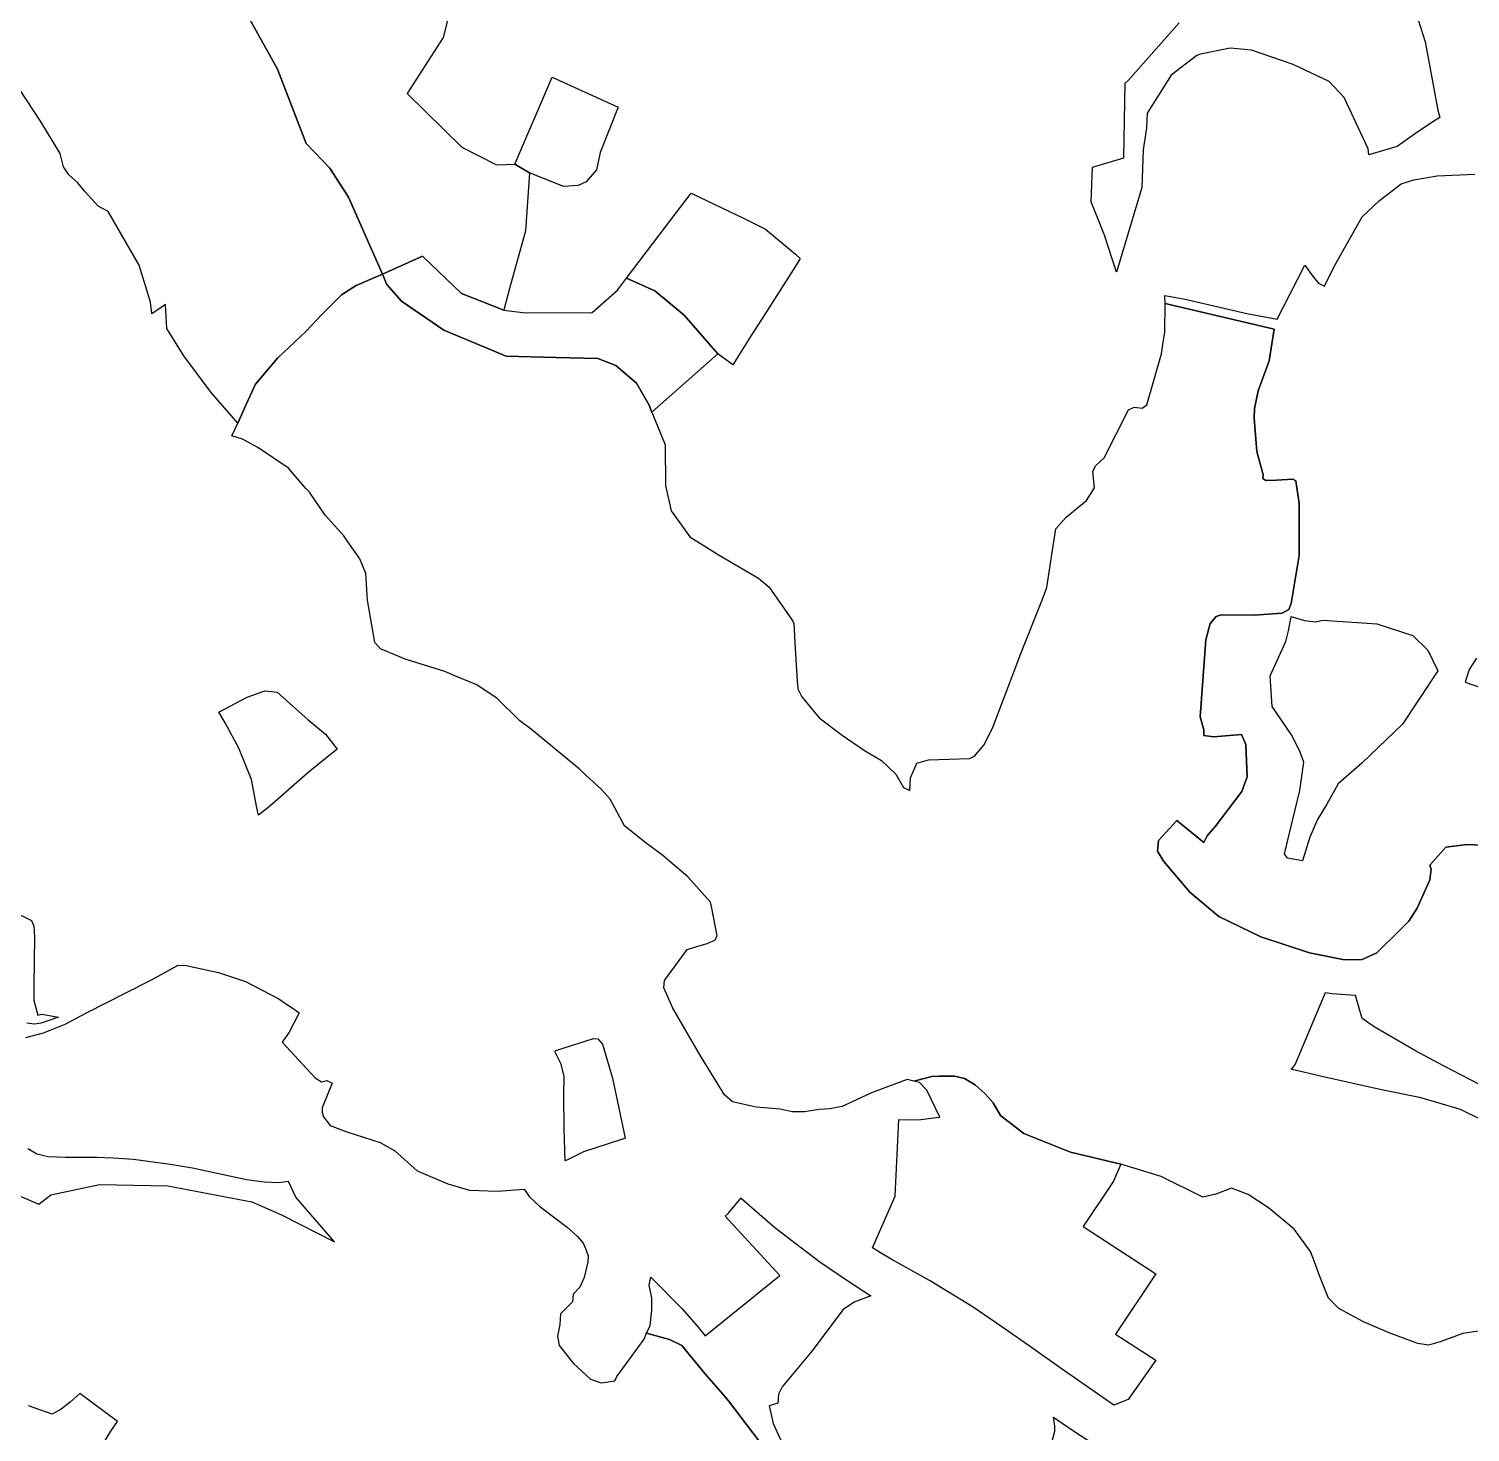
# Model space of a CAD drawing. Header units: millimetres. Extents: x 35444746 to 35449000, y 3482000 to 3488437.
# Drawn here: x 35447122.2 to 35447489.3, y 3485319.5 to 3485677 of the extents above; entities that cross this region are included whole.
import ezdxf

# ---------------------------------------------------------------- set-up
doc = ezdxf.new("R2010")
doc.units = ezdxf.units.MM
doc.layers.add('0203.02旱地整理', color=9, linetype='Continuous', true_color=0x808080)
doc.layers.add('0204.02水田整理', color=9, linetype='Continuous', true_color=0x808080)

msp = doc.modelspace()

# ---------------------------------------------------------------- linework, layer by layer
at = {"layer": '0203.02旱地整理', "color": 41}
for points in [[(35447474.334, 3485684.985), (35447477.883, 3485673.68), (35447481.086, 3485656.292), (35447481.591, 3485654.422), (35447479.852, 3485653.274), (35447475.415, 3485650.346), (35447470.73, 3485647.008), (35447463.512, 3485644.912), (35447463.334, 3485646.41), (35447457.237, 3485659.492), (35447453.397, 3485663.533), (35447444.221, 3485667.926), (35447433.646, 3485671.506), (35447428.23, 3485672.023), (35447420.669, 3485670.498), (35447419.683, 3485670.174), (35447413.174, 3485665.196), (35447407.054, 3485655.536), (35447406.872, 3485651.76), (35447406.025, 3485646.181), (35447405.653, 3485636.576), (35447399.232, 3485615.013), (35447396.19, 3485624.376), (35447392.825, 3485632.923), (35447393.106, 3485641.751), (35447401.096, 3485644.133), (35447401.427, 3485663.174), (35447402.166, 3485663.826), (35447415.242, 3485678.492)], [(35447474.334, 3485684.985), (35447477.883, 3485673.68), (35447481.086, 3485656.292), (35447481.591, 3485654.422), (35447479.852, 3485653.274), (35447475.415, 3485650.346), (35447470.73, 3485647.008), (35447463.512, 3485644.912), (35447463.334, 3485646.41), (35447457.237, 3485659.492), (35447453.397, 3485663.533), (35447444.221, 3485667.926), (35447433.646, 3485671.506), (35447428.23, 3485672.023), (35447420.669, 3485670.498), (35447419.683, 3485670.174), (35447413.174, 3485665.196), (35447407.054, 3485655.536), (35447406.872, 3485651.76), (35447406.025, 3485646.181), (35447405.653, 3485636.576), (35447399.232, 3485615.013), (35447396.19, 3485624.376), (35447392.825, 3485632.923), (35447393.106, 3485641.751), (35447401.096, 3485644.133), (35447401.427, 3485663.174), (35447402.166, 3485663.826), (35447415.242, 3485678.492)], [(35447228.949, 3485679.743), (35447227.702, 3485674.769), (35447218.576, 3485660.523), (35447232.486, 3485646.84), (35447241.276, 3485642.318), (35447245.995, 3485642.5), (35447249.669, 3485640.326), (35447248.659, 3485625.498), (35447244.612, 3485610.8), (35447243.191, 3485605.326), (35447232.406, 3485609.549), (35447222.464, 3485619.087), (35447212.222, 3485614.484), (35447203.615, 3485634.086), (35447198.883, 3485641.502), (35447192.831, 3485647.773), (35447185.522, 3485666.703), (35447178.349, 3485679.552)], [(35447228.949, 3485679.743), (35447227.702, 3485674.769), (35447218.576, 3485660.523), (35447232.486, 3485646.84), (35447241.276, 3485642.318), (35447245.995, 3485642.5), (35447249.669, 3485640.326), (35447248.659, 3485625.498), (35447244.612, 3485610.8), (35447243.191, 3485605.326), (35447232.406, 3485609.549), (35447222.464, 3485619.087), (35447212.222, 3485614.484), (35447203.615, 3485634.086), (35447198.883, 3485641.502), (35447192.831, 3485647.773), (35447185.522, 3485666.703), (35447178.349, 3485679.552)], [(35447493.946, 3485468.891), (35447488.546, 3485469.178), (35447483.138, 3485468.483), (35447479.068, 3485463.917), (35447479.411, 3485462.863), (35447479.24, 3485461.541), (35447479.063, 3485460.165), (35447475.815, 3485452.986), (35447473.737, 3485449.626), (35447471.681, 3485447.615), (35447465.52, 3485441.577), (35447461.83, 3485439.878), (35447457.313, 3485439.811), (35447448.401, 3485441.575), (35447436.04, 3485445.643), (35447425.341, 3485450.855), (35447417.922, 3485457.033), (35447411.299, 3485464.844), (35447409.675, 3485467.473), (35447409.96, 3485470.232), (35447414.628, 3485475.31), (35447421.462, 3485469.689), (35447422.368, 3485471.399), (35447424.421, 3485473.836), (35447431.126, 3485482.686), (35447432.531, 3485486.43), (35447432.166, 3485494.669), (35447431.043, 3485497.193), (35447423.938, 3485496.566), (35447421.488, 3485496.906), (35447421.496, 3485498.377), (35447420.533, 3485501.732), (35447422.024, 3485521.281), (35447423.134, 3485525.501), (35447424.639, 3485527.268), (35447425.891, 3485527.65), (35447434.291, 3485527.607), (35447441.427, 3485528.1), (35447443.146, 3485529.071), (35447443.704, 3485530.558), (35447445.766, 3485542.761), (35447445.752, 3485556.076), (35447444.883, 3485561.799), (35447444.15, 3485562.211), (35447439.983, 3485561.987), (35447437.287, 3485561.919), (35447436.554, 3485562.413), (35447436.559, 3485563.393), (35447434.956, 3485569.283), (35447434.264, 3485577.782), (35447434.416, 3485580.269), (35447435.337, 3485584.758), (35447438.155, 3485592.425), (35447439.36, 3485600.488), (35447411.608, 3485607.003), (35447411.542, 3485608.537), (35447411.52, 3485609.045), (35447416.688, 3485608.118), (35447432.435, 3485604.433), (35447440.146, 3485603.002), (35447443.543, 3485609.636), (35447447.252, 3485616.789), (35447449.369, 3485613.798), (35447450.721, 3485612.222), (35447452.183, 3485611.429), (35447454.648, 3485616.398), (35447461.797, 3485629.064), (35447466.215, 3485633.275), (35447471.773, 3485637.481), (35447474.954, 3485638.523), (35447480.903, 3485639.552), (35447490.486, 3485639.976)], [(35447493.946, 3485468.891), (35447488.546, 3485469.178), (35447483.138, 3485468.483), (35447479.068, 3485463.917), (35447479.411, 3485462.863), (35447479.24, 3485461.541), (35447479.063, 3485460.165), (35447475.815, 3485452.986), (35447473.737, 3485449.626), (35447471.681, 3485447.615), (35447465.52, 3485441.577), (35447461.83, 3485439.878), (35447457.313, 3485439.811), (35447448.401, 3485441.575), (35447436.04, 3485445.643), (35447425.341, 3485450.855), (35447417.922, 3485457.033), (35447411.299, 3485464.844), (35447409.675, 3485467.473), (35447409.96, 3485470.232), (35447414.628, 3485475.31), (35447421.462, 3485469.689), (35447422.368, 3485471.399), (35447424.421, 3485473.836), (35447431.126, 3485482.686), (35447432.531, 3485486.43), (35447432.166, 3485494.669), (35447431.043, 3485497.193), (35447423.938, 3485496.566), (35447421.488, 3485496.906), (35447421.496, 3485498.377), (35447420.533, 3485501.732), (35447422.024, 3485521.281), (35447423.134, 3485525.501), (35447424.639, 3485527.268), (35447425.891, 3485527.65), (35447434.291, 3485527.607), (35447441.427, 3485528.1), (35447443.146, 3485529.071), (35447443.704, 3485530.558), (35447445.766, 3485542.761), (35447445.752, 3485556.076), (35447444.883, 3485561.799), (35447444.15, 3485562.211), (35447439.983, 3485561.987), (35447437.287, 3485561.919), (35447436.554, 3485562.413), (35447436.559, 3485563.393), (35447434.956, 3485569.283), (35447434.264, 3485577.782), (35447434.416, 3485580.269), (35447435.337, 3485584.758), (35447438.155, 3485592.425), (35447439.36, 3485600.488), (35447411.608, 3485607.003), (35447411.542, 3485608.537), (35447411.52, 3485609.045), (35447416.688, 3485608.118), (35447432.435, 3485604.433), (35447440.146, 3485603.002), (35447443.543, 3485609.636), (35447447.252, 3485616.789), (35447449.369, 3485613.798), (35447450.721, 3485612.222), (35447452.183, 3485611.429), (35447454.648, 3485616.398), (35447461.797, 3485629.064), (35447466.215, 3485633.275), (35447471.773, 3485637.481), (35447474.954, 3485638.523), (35447480.903, 3485639.552), (35447490.486, 3485639.976)], [(35447490.967, 3485516.633), (35447489.064, 3485513.786), (35447488.058, 3485510.523), (35447498.576, 3485506.846)], [(35447490.967, 3485516.633), (35447489.064, 3485513.786), (35447488.058, 3485510.523), (35447498.576, 3485506.846)], [(35447118.335, 3485452.042), (35447122.825, 3485449.797), (35447123.47, 3485448.399), (35447123.614, 3485445.612), (35447123.439, 3485433.24), (35447123.411, 3485429.389), (35447124.448, 3485425.694), (35447125.491, 3485425.913), (35447129.715, 3485425.167), (35447125.28, 3485423.663), (35447123.624, 3485423.369), (35447121.69, 3485423.691)], [(35447118.335, 3485452.042), (35447122.825, 3485449.797), (35447123.47, 3485448.399), (35447123.614, 3485445.612), (35447123.439, 3485433.24), (35447123.411, 3485429.389), (35447124.448, 3485425.694), (35447125.491, 3485425.913), (35447129.715, 3485425.167), (35447125.28, 3485423.663), (35447123.624, 3485423.369), (35447121.69, 3485423.691)], [(35447308.237, 3485317.172), (35447300.362, 3485327.432), (35447298.418, 3485329.689), (35447294.313, 3485334.454), (35447288.485, 3485341.492), (35447285.333, 3485343.083), (35447279.546, 3485344.64), (35447280.407, 3485346.671), (35447280.847, 3485350.569), (35447280.863, 3485353.709), (35447280.153, 3485356.945), (35447280.644, 3485358.949), (35447288.617, 3485350.916), (35447292.631, 3485346.211), (35447294.483, 3485343.966), (35447313.471, 3485359.388), (35447299.523, 3485374.493), (35447300.304, 3485375.14), (35447303.589, 3485379.147), (35447303.74, 3485378.993), (35447312.22, 3485371.578), (35447323.686, 3485362.853), (35447330.529, 3485358.151), (35447336.626, 3485354.194), (35447332.397, 3485352.563), (35447329.51, 3485350.599), (35447321.727, 3485340.187), (35447314.043, 3485331.003), (35447313.131, 3485329.114), (35447312.958, 3485326.812), (35447310.723, 3485326.187), (35447311.775, 3485321.662), (35447315.036, 3485314.581)], [(35447308.237, 3485317.172), (35447300.362, 3485327.432), (35447298.418, 3485329.689), (35447294.313, 3485334.454), (35447288.485, 3485341.492), (35447285.333, 3485343.083), (35447279.546, 3485344.64), (35447280.407, 3485346.671), (35447280.847, 3485350.569), (35447280.863, 3485353.709), (35447280.153, 3485356.945), (35447280.644, 3485358.949), (35447288.617, 3485350.916), (35447292.631, 3485346.211), (35447294.483, 3485343.966), (35447313.471, 3485359.388), (35447299.523, 3485374.493), (35447300.304, 3485375.14), (35447303.589, 3485379.147), (35447303.74, 3485378.993), (35447312.22, 3485371.578), (35447323.686, 3485362.853), (35447330.529, 3485358.151), (35447336.626, 3485354.194), (35447332.397, 3485352.563), (35447329.51, 3485350.599), (35447321.727, 3485340.187), (35447314.043, 3485331.003), (35447313.131, 3485329.114), (35447312.958, 3485326.812), (35447310.723, 3485326.187), (35447311.775, 3485321.662), (35447315.036, 3485314.581)], [(35447382.706, 3485316.483), (35447383.494, 3485319.738), (35447383.561, 3485321.006), (35447383.159, 3485323.269), (35447386.773, 3485320.792), (35447397.974, 3485313.45)], [(35447382.706, 3485316.483), (35447383.494, 3485319.738), (35447383.561, 3485321.006), (35447383.159, 3485323.269), (35447386.773, 3485320.792), (35447397.974, 3485313.45)]]:
    msp.add_lwpolyline(points, dxfattribs=at)
for points in [[(35447255.494, 3485664.669), (35447272.279, 3485657.041), (35447267.701, 3485645.433), (35447266.81, 3485641.021), (35447264.107, 3485637.97), (35447262.102, 3485637.09), (35447258.339, 3485636.803), (35447249.669, 3485640.326), (35447245.995, 3485642.5)], [(35447255.494, 3485664.669), (35447272.279, 3485657.041), (35447267.701, 3485645.433), (35447266.81, 3485641.021), (35447264.107, 3485637.97), (35447262.102, 3485637.09), (35447258.339, 3485636.803), (35447249.669, 3485640.326), (35447245.995, 3485642.5)], [(35447290.879, 3485635.102), (35447304.349, 3485628.686), (35447309.825, 3485625.958), (35447317.496, 3485619.533), (35447318.684, 3485618.471), (35447317.426, 3485616.494), (35447310.328, 3485605.344), (35447306.198, 3485598.856), (35447301.504, 3485591.379), (35447297.667, 3485594.189), (35447289.096, 3485603.992), (35447281.657, 3485610.262), (35447274.444, 3485613.456), (35447282.745, 3485624.389)], [(35447290.879, 3485635.102), (35447304.349, 3485628.686), (35447309.825, 3485625.958), (35447317.496, 3485619.533), (35447318.684, 3485618.471), (35447317.426, 3485616.494), (35447310.328, 3485605.344), (35447306.198, 3485598.856), (35447301.504, 3485591.379), (35447297.667, 3485594.189), (35447289.096, 3485603.992), (35447281.657, 3485610.262), (35447274.444, 3485613.456), (35447282.745, 3485624.389)], [(35447212.222, 3485614.484), (35447222.464, 3485619.087), (35447232.406, 3485609.549), (35447243.191, 3485605.326), (35447248.671, 3485604.647), (35447265.688, 3485604.747), (35447272.099, 3485610.367), (35447274.444, 3485613.456), (35447281.657, 3485610.262), (35447289.096, 3485603.992), (35447297.667, 3485594.189), (35447280.891, 3485579.355), (35447280.186, 3485581.095), (35447276.922, 3485586.702), (35447271.679, 3485591.166), (35447267.081, 3485592.996), (35447256.391, 3485593.208), (35447243.798, 3485593.57), (35447227.845, 3485600.221), (35447217.135, 3485607.57), (35447213.375, 3485611.859)], [(35447212.222, 3485614.484), (35447222.464, 3485619.087), (35447232.406, 3485609.549), (35447243.191, 3485605.326), (35447248.671, 3485604.647), (35447265.688, 3485604.747), (35447272.099, 3485610.367), (35447274.444, 3485613.456), (35447281.657, 3485610.262), (35447289.096, 3485603.992), (35447297.667, 3485594.189), (35447280.891, 3485579.355), (35447280.186, 3485581.095), (35447276.922, 3485586.702), (35447271.679, 3485591.166), (35447267.081, 3485592.996), (35447256.391, 3485593.208), (35447243.798, 3485593.57), (35447227.845, 3485600.221), (35447217.135, 3485607.57), (35447213.375, 3485611.859)], [(35447443.07, 3485523.588), (35447443.729, 3485527.252), (35447447.158, 3485526.208), (35447449.968, 3485525.941), (35447451.764, 3485526.338), (35447465.555, 3485525.398), (35447474.742, 3485522.421), (35447478.556, 3485518.701), (35447481.079, 3485513.395), (35447472.068, 3485499.802), (35447461.745, 3485489.894), (35447455.714, 3485484.606), (35447452.827, 3485479.422), (35447450.437, 3485475.535), (35447448.45, 3485471.075), (35447446.614, 3485464.987), (35447442.795, 3485465.667), (35447442.072, 3485466.812), (35447445.938, 3485482.892), (35447446.969, 3485490.125), (35447446.013, 3485492.735), (35447444.011, 3485496.9), (35447438.861, 3485504.343), (35447438.351, 3485512.158), (35447442.405, 3485520.914)], [(35447443.07, 3485523.588), (35447443.729, 3485527.252), (35447447.158, 3485526.208), (35447449.968, 3485525.941), (35447451.764, 3485526.338), (35447465.555, 3485525.398), (35447474.742, 3485522.421), (35447478.556, 3485518.701), (35447481.079, 3485513.395), (35447472.068, 3485499.802), (35447461.745, 3485489.894), (35447455.714, 3485484.606), (35447452.827, 3485479.422), (35447450.437, 3485475.535), (35447448.45, 3485471.075), (35447446.614, 3485464.987), (35447442.795, 3485465.667), (35447442.072, 3485466.812), (35447445.938, 3485482.892), (35447446.969, 3485490.125), (35447446.013, 3485492.735), (35447444.011, 3485496.9), (35447438.861, 3485504.343), (35447438.351, 3485512.158), (35447442.405, 3485520.914)], [(35447171.936, 3485500.592), (35447170.58, 3485502.863), (35447177.771, 3485506.688), (35447182.32, 3485508.299), (35447185.438, 3485507.986), (35447193.327, 3485500.97), (35447197.735, 3485497.317), (35447200.694, 3485493.432), (35447193.273, 3485487.394), (35447183.458, 3485478.823), (35447180.652, 3485476.619), (35447180.284, 3485478.531), (35447178.894, 3485485.76), (35447175.676, 3485493.732), (35447172.2, 3485500.149)], [(35447171.936, 3485500.592), (35447170.58, 3485502.863), (35447177.771, 3485506.688), (35447182.32, 3485508.299), (35447185.438, 3485507.986), (35447193.327, 3485500.97), (35447197.735, 3485497.317), (35447200.694, 3485493.432), (35447193.273, 3485487.394), (35447183.458, 3485478.823), (35447180.652, 3485476.619), (35447180.284, 3485478.531), (35447178.894, 3485485.76), (35447175.676, 3485493.732), (35447172.2, 3485500.149)], [(35447260.056, 3485389.156), (35447259.575, 3485388.913), (35447258.813, 3485388.586), (35447258.495, 3485396.73), (35447258.476, 3485405.184), (35447258.513, 3485410.108), (35447257.798, 3485413.232), (35447256.18, 3485416.444), (35447256.379, 3485416.66), (35447266.01, 3485419.709), (35447267.078, 3485419.701), (35447268.299, 3485418.295), (35447270.883, 3485409.67), (35447274.11, 3485394.336), (35447273.412, 3485394.075), (35447263.474, 3485390.879)], [(35447260.056, 3485389.156), (35447259.575, 3485388.913), (35447258.813, 3485388.586), (35447258.495, 3485396.73), (35447258.476, 3485405.184), (35447258.513, 3485410.108), (35447257.798, 3485413.232), (35447256.18, 3485416.444), (35447256.379, 3485416.66), (35447266.01, 3485419.709), (35447267.078, 3485419.701), (35447268.299, 3485418.295), (35447270.883, 3485409.67), (35447274.11, 3485394.336), (35447273.412, 3485394.075), (35447263.474, 3485390.879)], [(35447347.569, 3485408.909), (35447352.215, 3485410.046), (35447354.075, 3485410.136), (35447357.938, 3485410.117), (35447360.484, 3485409.528), (35447363.271, 3485407.952), (35447365.772, 3485405.656), (35447367.815, 3485403.345), (35447369.689, 3485400.13), (35447370.477, 3485399.518), (35447375.626, 3485395.519), (35447387.515, 3485390.776), (35447400.363, 3485387.728), (35447398.467, 3485383.43), (35447390.736, 3485371.856), (35447409.242, 3485359.782), (35447398.974, 3485344.388), (35447409.242, 3485337.802), (35447402.225, 3485327.796), (35447398.531, 3485326.351), (35447397.684, 3485326.94), (35447384.925, 3485335.852), (35447376.73, 3485341.638), (35447369.996, 3485346.257), (35447362.741, 3485351.301), (35447351.571, 3485358.08), (35447341.808, 3485363.499), (35447339.111, 3485365.144), (35447337.089, 3485366.432), (35447342.855, 3485379.612), (35447343.777, 3485399.141), (35447348.74, 3485399.028), (35447354.077, 3485399.739), (35447354.229, 3485399.731), (35447350.953, 3485406.572), (35447349.073, 3485408.554)], [(35447347.569, 3485408.909), (35447352.215, 3485410.046), (35447354.075, 3485410.136), (35447357.938, 3485410.117), (35447360.484, 3485409.528), (35447363.271, 3485407.952), (35447365.772, 3485405.656), (35447367.815, 3485403.345), (35447369.689, 3485400.13), (35447370.477, 3485399.518), (35447375.626, 3485395.519), (35447387.515, 3485390.776), (35447400.363, 3485387.728), (35447398.467, 3485383.43), (35447390.736, 3485371.856), (35447409.242, 3485359.782), (35447398.974, 3485344.388), (35447409.242, 3485337.802), (35447402.225, 3485327.796), (35447398.531, 3485326.351), (35447397.684, 3485326.94), (35447384.925, 3485335.852), (35447376.73, 3485341.638), (35447369.996, 3485346.257), (35447362.741, 3485351.301), (35447351.571, 3485358.08), (35447341.808, 3485363.499), (35447339.111, 3485365.144), (35447337.089, 3485366.432), (35447342.855, 3485379.612), (35447343.777, 3485399.141), (35447348.74, 3485399.028), (35447354.077, 3485399.739), (35447354.229, 3485399.731), (35447350.953, 3485406.572), (35447349.073, 3485408.554)]]:
    msp.add_lwpolyline(points, close=True, dxfattribs=at)
at = {"layer": '0204.02水田整理', "color": 51}
for points in [[(35447178.349, 3485679.552), (35447185.522, 3485666.703), (35447192.831, 3485647.773), (35447198.883, 3485641.502), (35447203.615, 3485634.086), (35447212.222, 3485614.484), (35447205.508, 3485611.57), (35447201.787, 3485609.196), (35447196.818, 3485604.189), (35447192.708, 3485599.908), (35447185.507, 3485593.099), (35447179.873, 3485586.448), (35447177.458, 3485581.101), (35447175.378, 3485576.536), (35447168.595, 3485584.296), (35447161.658, 3485593.658), (35447157.317, 3485600.66), (35447157.006, 3485606.758), (35447153.497, 3485604.343), (35447153.187, 3485607.304), (35447150.289, 3485616.773), (35447142.398, 3485630.448), (35447139.86, 3485631.779), (35447136.505, 3485635.459), (35447134.545, 3485637.833), (35447132.341, 3485639.817), (35447130.955, 3485641.857), (35447130.156, 3485645.226), (35447125.285, 3485653.216), (35447117.972, 3485664.34)], [(35447491.967, 3485345.287), (35447487.467, 3485344.567), (35447481.67, 3485342.441), (35447478.69, 3485341.627), (35447475.963, 3485342.052), (35447475.732, 3485342.137), (35447468.722, 3485344.721), (35447462.116, 3485347.561), (35447455.844, 3485350.978), (35447453.271, 3485353.557), (35447451.061, 3485359.106), (35447449.668, 3485362.853), (35447448.69, 3485365.483), (35447444.496, 3485371.206), (35447437.971, 3485376.604), (35447432.778, 3485380.015), (35447428.568, 3485381.603), (35447424.528, 3485380.074), (35447421.249, 3485379.293), (35447410.588, 3485384.609), (35447400.363, 3485387.728), (35447387.515, 3485390.776), (35447375.626, 3485395.519), (35447370.477, 3485399.518), (35447369.689, 3485400.13), (35447367.815, 3485403.345), (35447365.772, 3485405.656), (35447363.271, 3485407.952), (35447360.484, 3485409.528), (35447357.938, 3485410.117), (35447354.075, 3485410.136), (35447352.215, 3485410.046), (35447347.569, 3485408.909), (35447345.873, 3485409.31), (35447336.844, 3485405.886), (35447329.348, 3485402.39), (35447327.456, 3485402.066), (35447326.199, 3485401.851), (35447323.486, 3485401.619), (35447319.786, 3485401.062), (35447316.645, 3485401.099), (35447313.559, 3485401.765), (35447307.411, 3485402.288), (35447301.438, 3485403.622), (35447299.413, 3485405.393), (35447293.273, 3485415.331), (35447286.26, 3485427.502), (35447283.964, 3485432.676), (35447284.058, 3485434.541), (35447287.843, 3485439.628), (35447289.831, 3485442.4), (35447292.361, 3485443.163), (35447294.939, 3485443.947), (35447296.503, 3485444.633), (35447296.898, 3485444.807), (35447297.48, 3485445.868), (35447296.036, 3485453.381), (35447295.823, 3485454.487), (35447290.078, 3485460.924), (35447283.663, 3485466.377), (35447280.685, 3485468.572), (35447279.51, 3485469.437), (35447273.938, 3485473.958), (35447270.236, 3485480.708), (35447267.964, 3485483.261), (35447264.063, 3485486.876), (35447262.358, 3485488.457), (35447250.247, 3485498.48), (35447247.233, 3485500.713), (35447241.462, 3485506.406), (35447236.247, 3485509.884), (35447230.689, 3485512.178), (35447228.165, 3485513.22), (35447218.035, 3485516.407), (35447211.749, 3485518.993), (35447210.287, 3485520.641), (35447208.402, 3485531.382), (35447208.043, 3485538.182), (35447206.516, 3485541.96), (35447203.297, 3485546.513), (35447202.383, 3485547.805), (35447197.673, 3485553.081), (35447193.622, 3485558.925), (35447192.767, 3485559.913), (35447188.345, 3485565.024), (35447180.523, 3485570.323), (35447176.608, 3485572.399), (35447173.913, 3485573.32), (35447175.378, 3485576.536), (35447177.458, 3485581.101), (35447179.873, 3485586.448), (35447185.507, 3485593.099), (35447192.708, 3485599.908), (35447196.818, 3485604.189), (35447201.787, 3485609.196), (35447205.508, 3485611.57), (35447212.222, 3485614.484), (35447213.375, 3485611.859), (35447217.135, 3485607.57), (35447227.845, 3485600.221), (35447243.798, 3485593.57), (35447256.391, 3485593.208), (35447267.081, 3485592.996), (35447271.679, 3485591.166), (35447276.922, 3485586.702), (35447280.186, 3485581.095), (35447280.891, 3485579.355), (35447284.261, 3485571.036), (35447284.379, 3485560.601), (35447285.829, 3485554.186), (35447287.578, 3485551.751), (35447290.565, 3485547.592), (35447298.02, 3485542.876), (35447308.017, 3485536.998), (35447310.719, 3485534.767), (35447316.597, 3485526.36), (35447317.032, 3485525.598), (35447317.413, 3485519.029), (35447317.882, 3485510.919), (35447318.036, 3485508.864), (35447319.093, 3485506.805), (35447323.502, 3485501.442), (35447329.313, 3485497.058), (35447335.044, 3485493.085), (35447339.386, 3485490.598), (35447343.066, 3485487.129), (35447344.938, 3485483.668), (35447346.606, 3485482.926), (35447346.735, 3485486.145), (35447348.378, 3485489.892), (35447351.342, 3485490.784), (35447361.817, 3485491.123), (35447363.047, 3485491.69), (35447365.435, 3485494.46), (35447367.667, 3485498.787), (35447373.558, 3485514.471), (35447374.71, 3485517.39), (35447380.344, 3485531.67), (35447381.518, 3485534.646), (35447383.145, 3485545.245), (35447383.808, 3485549.563), (35447386.417, 3485552.543), (35447391.622, 3485556.833), (35447393.603, 3485560.017), (35447393.215, 3485564.195), (35447393.796, 3485565.484), (35447393.878, 3485565.666), (35447396.099, 3485567.702), (35447402.304, 3485579.955), (35447403.7, 3485580.603), (35447405.746, 3485580.347), (35447406.978, 3485581.16), (35447410.73, 3485594.162), (35447411.166, 3485597.142), (35447411.537, 3485599.678), (35447411.608, 3485607.003), (35447439.36, 3485600.488), (35447438.155, 3485592.425), (35447435.337, 3485584.758), (35447434.416, 3485580.269), (35447434.264, 3485577.782), (35447434.956, 3485569.283), (35447436.559, 3485563.393), (35447436.554, 3485562.413), (35447437.287, 3485561.919), (35447439.983, 3485561.987), (35447444.15, 3485562.211), (35447444.883, 3485561.799), (35447445.752, 3485556.076), (35447445.766, 3485542.761), (35447443.704, 3485530.558), (35447443.146, 3485529.071), (35447441.427, 3485528.1), (35447434.291, 3485527.607), (35447425.891, 3485527.65), (35447424.639, 3485527.268), (35447423.134, 3485525.501), (35447422.024, 3485521.281), (35447420.533, 3485501.732), (35447421.496, 3485498.377), (35447421.488, 3485496.906), (35447423.938, 3485496.566), (35447431.043, 3485497.193), (35447432.166, 3485494.669), (35447432.531, 3485486.43), (35447431.126, 3485482.686), (35447424.421, 3485473.836), (35447422.368, 3485471.399), (35447421.462, 3485469.689), (35447414.628, 3485475.31), (35447409.96, 3485470.232), (35447409.675, 3485467.473), (35447411.299, 3485464.844), (35447417.922, 3485457.033), (35447425.341, 3485450.855), (35447436.04, 3485445.643), (35447448.401, 3485441.575), (35447457.313, 3485439.811), (35447461.83, 3485439.878), (35447465.52, 3485441.577), (35447471.681, 3485447.615), (35447473.737, 3485449.626), (35447475.815, 3485452.986), (35447479.063, 3485460.165), (35447479.24, 3485461.541), (35447479.411, 3485462.863), (35447479.068, 3485463.917), (35447483.138, 3485468.483), (35447488.546, 3485469.178), (35447493.946, 3485468.891)], [(35447121.426, 3485419.996), (35447125.88, 3485421.219), (35447131.398, 3485423.416), (35447137.06, 3485426.334), (35447146.52, 3485431.211), (35447153.418, 3485434.724), (35447160.213, 3485438.459), (35447162.235, 3485438.359), (35447170.497, 3485436.577), (35447177.363, 3485434.232), (35447185.811, 3485429.85), (35447187.586, 3485428.658), (35447190.047, 3485427.077), (35447191.061, 3485426.321), (35447188.488, 3485421.327), (35447186.719, 3485418.794), (35447195.146, 3485409.725), (35447196.742, 3485408.745), (35447198.058, 3485409.064), (35447199.418, 3485408.394), (35447196.924, 3485402.058), (35447196.916, 3485400.989), (35447197.236, 3485399.753), (35447198.947, 3485397.602), (35447203.213, 3485396.007), (35447211.664, 3485393.23), (35447215.432, 3485391.145), (35447221.07, 3485386.003), (35447228.942, 3485382.737), (35447234.441, 3485381.133), (35447241.512, 3485380.834), (35447248.343, 3485381.358), (35447249.617, 3485379.51), (35447252.306, 3485376.942), (35447259.329, 3485371.716), (35447261.939, 3485369.315), (35447263.404, 3485367.581), (35447263.97, 3485366.263), (35447264.612, 3485364.369), (35447264.587, 3485362.853), (35447263.598, 3485358.864), (35447262.485, 3485356.391), (35447260.818, 3485354.642), (35447260.645, 3485352.663), (35447257.595, 3485349.594), (35447257.411, 3485346.901), (35447256.833, 3485343.935), (35447257.237, 3485341.537), (35447260.94, 3485336.977), (35447265.223, 3485332.994), (35447267.99, 3485332.044), (35447271.404, 3485332.543), (35447271.966, 3485333.657), (35447275.728, 3485338.722), (35447278.897, 3485343.109), (35447279.546, 3485344.64), (35447285.333, 3485343.083), (35447288.485, 3485341.492), (35447294.313, 3485334.454), (35447298.418, 3485329.689), (35447300.362, 3485327.432), (35447308.237, 3485317.172)], [(35447494.019, 3485406.871), (35447482.545, 3485412.801), (35447475.417, 3485416.64), (35447464.85, 3485422.727), (35447461.822, 3485424.807), (35447460.108, 3485430.718), (35447454.162, 3485431.091), (35447452.427, 3485431.412), (35447444.779, 3485413.193), (35447443.949, 3485412.207), (35447443.67, 3485412.033), (35447451.545, 3485410.153), (35447466.773, 3485406.737), (35447476.42, 3485404.835), (35447486.74, 3485401.756), (35447491.755, 3485399.242)], [(35447111.53, 3485383.181), (35447124.741, 3485377.512), (35447127.742, 3485379.904), (35447140.128, 3485382.536), (35447157.586, 3485382.244), (35447178.934, 3485378.121), (35447186.499, 3485374.828), (35447200.016, 3485367.91), (35447190.17, 3485379.338), (35447188.281, 3485383.301), (35447185.736, 3485382.956), (35447182.113, 3485383.148), (35447177.67, 3485383.758), (35447173.312, 3485384.696), (35447168.214, 3485385.805), (35447163.856, 3485386.743), (35447158.207, 3485387.667), (35447148.835, 3485388.96), (35447143.64, 3485389.246), (35447139.517, 3485389.442), (35447138.88, 3485389.441), (35447135.272, 3485389.438), (35447131.544, 3485389.407), (35447127.096, 3485389.605), (35447124.216, 3485390.286), (35447121.904, 3485391.645)], [(35447140.661, 3485315.844), (35447143.037, 3485319.733), (35447144.738, 3485322.209), (35447135.151, 3485329.305), (35447132.68, 3485327.067), (35447130.403, 3485325.321), (35447128.118, 3485324.07), (35447122.058, 3485326.131)]]:
    msp.add_lwpolyline(points, dxfattribs=at)

doc.saveas('drawing.dxf')
